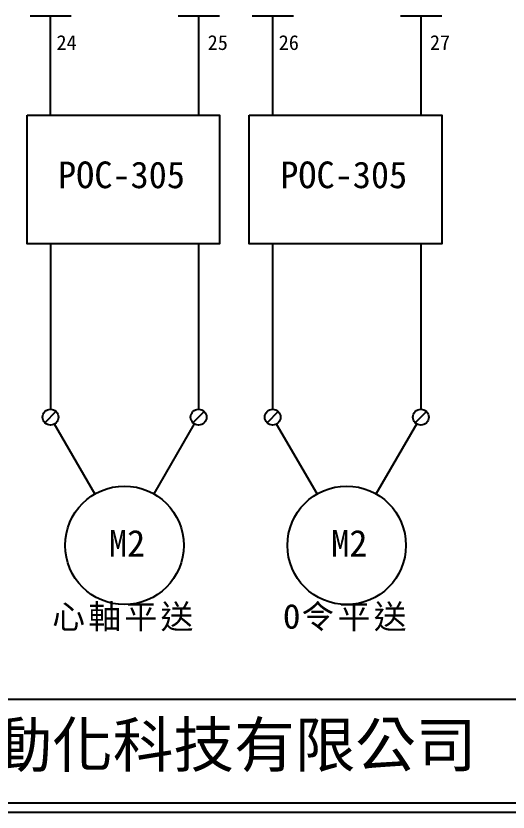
# Model space of a CAD drawing. Extents: x 10 to 297, y 3 to 207.
# Drawn here: x 76.4 to 142.9, y 3 to 110.4 of the extents above; entities that cross this region are included whole.
import ezdxf

# ---------------------------------------------------------------- set-up
doc = ezdxf.new("R2010")
doc.units = 0
doc.layers.get('0').update_dxf_attribs({"linetype": 'CONTINUOUS'})
doc.layers.add('圖框層', color=7, linetype='CONTINUOUS')
doc.layers.add('標尺寸層', color=3, linetype='CONTINUOUS')
doc.styles.add('STSL', font='KAIU.TTF')
doc.styles.add('標楷體', font='KAIU.TTF')

msp = doc.modelspace()

# ---------------------------------------------------------------- linework, layer by layer
for p, q in [((81.08, 110.42), (81.08, 104.56)), ((101.08, 110.42), (101.08, 104.56)), ((111.08, 110.42), (111.08, 104.56)), ((131.08, 110.42), (131.08, 104.56)), ((81.08, 104.56), (81.08, 97.03)), ((101.08, 104.56), (101.08, 97.03)), ((111.08, 104.56), (111.08, 97.03)), ((131.08, 104.56), (131.08, 97.03)), ((81.09, 79.65), (81.1, 57.36)), ((101.09, 79.65), (101.1, 57.36)), ((111.09, 79.65), (111.1, 57.36)), ((131.09, 79.65), (131.1, 57.36)), ((81.85, 57.05), (80.34, 55.53)), ((101.85, 57.05), (100.34, 55.53)), ((111.85, 57.05), (110.34, 55.53)), ((131.85, 57.05), (130.34, 55.53)), ((87.09, 45.92), (81.63, 55.36)), ((95.09, 45.92), (100.55, 55.37)), ((117.09, 45.92), (111.63, 55.36)), ((125.09, 45.92), (130.55, 55.37))]:
    msp.add_line(p, q)
for centre, radius in [((81.1, 56.29), 1.07), ((101.1, 56.29), 1.07), ((111.1, 56.29), 1.07), ((131.1, 56.29), 1.07), ((91.09, 38.99), 8), ((121.09, 38.99), 8)]:
    msp.add_circle(centre, radius)
at = {"layer": '圖框層', "color": 7}
for p, q in [((11.25, 18.25), (295.75, 18.25)), ((11.25, 4.25), (295.75, 4.25)), ((10, 3), (297, 3))]:
    msp.add_line(p, q, dxfattribs=at)
at = {"layer": '標尺寸層', "color": 7}
for p, q in [((78.35, 110.42), (83.92, 110.42)), ((81.08, 110.42), (81.08, 104.56)), ((98.35, 110.42), (103.92, 110.42)), ((108.35, 110.42), (113.92, 110.42)), ((111.08, 110.42), (111.08, 104.56)), ((128.35, 110.42), (133.92, 110.42))]:
    msp.add_line(p, q, dxfattribs=at)
for points in [[(77.94, 97.03), (103.93, 97.03), (103.93, 79.65), (77.94, 79.65)], [(107.94, 97.03), (133.93, 97.03), (133.93, 79.65), (107.94, 79.65)]]:
    msp.add_lwpolyline(points, close=True, dxfattribs=at)

# ---------------------------------------------------------------- texts
at = {"color": 0, "char_height": 3.25, "width": 24.1454, "attachment_point": 2, "style": '標楷體'}
for s, insert in [('{\\T1.1;心軸平送}', (91.09, 30.99)), ('{\\T1.1;O令平送}', (121.09, 30.99))]:
    msp.add_mtext(s, dxfattribs=dict(at, insert=insert))
at = {"layer": '圖框層', "color": 4, "style": 'STSL'}
for s, height, p in [('24', 2, (81.92, 105.83)), ('25', 2, (102.33, 105.83)), ('26', 2, (111.92, 105.83)), ('27', 2, (132.33, 105.83)), ('POC-305', 3.6, (82.12, 87.18)), ('POC-305', 3.6, (112.12, 87.18)), ('M2', 3.6, (89, 37.47)), ('M2', 3.6, (119, 37.47)), ('泓陞自動化科技有限公司', 6, (48.6, 9.08))]:
    msp.add_text(s, height=height, dxfattribs=at).set_placement(p)

doc.saveas('drawing.dxf')
